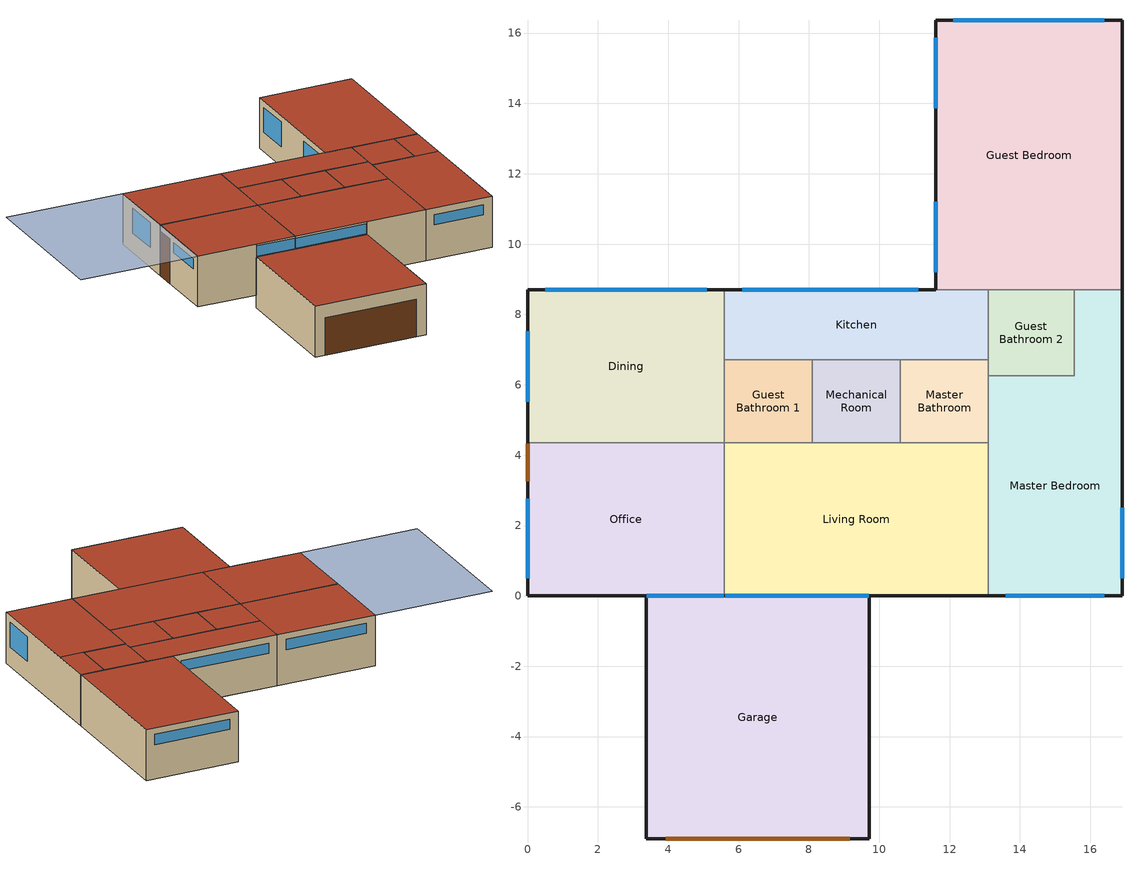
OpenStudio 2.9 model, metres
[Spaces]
Office
 floor outside: 5.6,4.35 5.6,0 0,0 0,4.35 z0.71
 wall outside: 0,4.35 0,0 3.37,0 z0.71:3.58; 3.37,0 5.6,0 z2.87:3.58
 wall to Living Room (Air Wall): 5.6,0 5.6,4.35 z0.71:3.58
 wall to Garage: 3.37,0 5.6,0 z0.71:2.87
 wall to Dining (Air Wall): 5.6,4.35 0,4.35 z0.71:3.58
 window: 3.4,0 5.57,0 z2.9:3.48; 0,2.76 0,0.5 z2.65:3.23
 door: 0,4.32 0,3.26 z0.71:3.23
 roof outside: 5.6,0 5.6,4.35 0,4.35 0,0 z3.58
Living Room
 floor outside: 13.1,4.35 13.1,0 5.6,0 5.6,4.35 z0.71
 wall outside: 5.6,0 9.72,0 z2.87:3.58; 9.72,0 13.1,0 z0.71:3.58
 wall to Master Bathroom: 13.1,4.35 10.6,4.35 z0.71:3.58
 wall to Master Bedroom (Air Wall): 13.1,0 13.1,4.35 z0.71:3.58
 wall to Guest Bathroom 1: 8.1,4.35 5.6,4.35 z0.71:3.58
 wall to Mechanical Room: 10.6,4.35 8.1,4.35 z0.71:3.58
 wall to Garage: 5.6,0 9.72,0 z0.71:2.87
 window: 5.63,0 9.69,0 z2.9:3.48
 roof outside: 13.1,0 13.1,4.35 5.6,4.35 5.6,0 z3.58
Master Bedroom
 floor outside: 16.9,6.26 16.9,0 13.1,0 13.1,6.26 z0.71; 16.9,8.7 16.9,6.26 15.54,6.26 15.54,8.7 z0.71
 wall outside: 13.1,0 16.9,0 16.9,8.7 z0.71:3.58
 wall to Guest Bedroom (Air Wall): 16.9,8.7 15.54,8.7 z0.71:3.58
 wall to Master Bathroom: 13.1,6.26 13.1,4.35 z0.71:3.58
 wall to Guest Bathroom 2: 15.54,8.7 15.54,6.26 13.1,6.26 z0.71:3.58
 window: 16.9,0.5 16.9,2.5 z1.81:3.21; 13.6,0 16.4,0 z2.64:3.21
 roof outside: 16.9,6.26 16.9,8.7 15.54,8.7 15.54,6.26 z3.58; 16.9,0 16.9,6.26 13.1,6.26 13.1,0 z3.58
Dining
 floor outside: 5.6,8.7 5.6,4.35 0,4.35 0,8.7 z0.71
 wall outside: 5.6,8.7 0,8.7 0,4.35 z0.71:3.58
 wall to Kitchen (Air Wall): 5.6,6.71 5.6,8.7 z0.71:3.58
 wall to Guest Bathroom 1: 5.6,4.35 5.6,6.71 z0.71:3.58
 window: 5.1,8.7 0.5,8.7 z2.64:3.22; 0,7.52 0,5.52 z1.83:3.23
 roof outside: 5.6,4.35 5.6,8.7 0,8.7 0,4.35 z3.58
Guest Bathroom 1
 floor outside: 8.1,6.71 8.1,4.35 5.6,4.35 5.6,6.71 z0.71
 wall to Kitchen: 8.1,6.71 5.6,6.71 z0.71:3.58
 wall to Mechanical Room: 8.1,4.35 8.1,6.71 z0.71:3.58
 roof outside: 8.1,4.35 8.1,6.71 5.6,6.71 5.6,4.35 z3.58
Mechanical Room
 floor outside: 10.6,6.71 10.6,4.35 8.1,4.35 8.1,6.71 z0.71
 wall to Kitchen: 10.6,6.71 8.1,6.71 z0.71:3.58
 wall to Master Bathroom: 10.6,4.35 10.6,6.71 z0.71:3.58
 roof outside: 10.6,4.35 10.6,6.71 8.1,6.71 8.1,4.35 z3.58
Master Bathroom
 floor outside: 13.1,6.71 13.1,4.35 10.6,4.35 10.6,6.71 z0.71
 wall to Kitchen: 13.1,6.71 10.6,6.71 z0.71:3.58
 wall to Guest Bathroom 2: 13.1,6.26 13.1,6.71 z0.71:3.58
 roof outside: 13.1,4.35 13.1,6.71 10.6,6.71 10.6,4.35 z3.58
Guest Bathroom 2
 floor outside: 15.54,8.7 15.54,6.26 13.1,6.26 13.1,8.7 z0.71
 wall to Kitchen: 13.1,8.7 13.1,6.71 z0.71:3.58
 wall to Guest Bedroom: 15.54,8.7 13.1,8.7 z0.71:3.58
 roof outside: 15.54,6.26 15.54,8.7 13.1,8.7 13.1,6.26 z3.58
Kitchen
 floor outside: 13.1,8.7 13.1,6.71 5.6,6.71 5.6,8.7 z0.71
 wall outside: 11.61,8.7 5.6,8.7 z0.71:3.58
 wall to Guest Bedroom (Air Wall): 13.1,8.7 11.61,8.7 z0.71:3.58
 window: 11.11,8.7 6.1,8.7 z2.64:3.22
 roof outside: 13.1,6.71 13.1,8.7 5.6,8.7 5.6,6.71 z3.58
Guest Bedroom
 floor outside: 16.9,16.36 16.9,8.7 11.61,8.7 11.61,16.36 z0.71
 wall outside: 16.9,8.7 16.9,16.36 11.61,16.36 11.61,8.7 z0.71:3.58
 window: 16.4,16.36 12.11,16.36 z2.65:3.22; 11.61,15.86 11.61,13.86 / 11.61,11.2 11.61,9.2 z1.82:3.22
 roof outside: 16.9,8.7 16.9,16.36 11.61,16.36 11.61,8.7 z3.58
Garage
 floor outside: 9.72,0 9.72,-6.9 3.37,-6.9 3.37,0 z0
 wall outside: 9.72,0 3.37,0 z0:0.71; 3.37,0 3.37,-6.9 9.72,-6.9 9.72,0 z0:2.87
 door: 3.93,-6.9 9.16,-6.9 z0:2.13
 roof outside: 9.72,-6.9 9.72,0 3.37,0 3.37,-6.9 z2.87
shading: 0,0 0,8.7 -6.71,8.7 -6.71,0 z3.58
[ClimateZones]
Climate Zone Institution Name 1=ASHRAE; Climate Zone Document Name 1=ANSI/ASHRAE Standard 169; Climate Zone Document Year 1=2006; Climate Zone Value 1=5A; Climate Zone Institution Name 2=CEC; Climate Zone Document Name 2=California Climate Zone Descriptions; Climate Zone Document Year 2=1995
[Building]
Building 1: Default Construction Set=Construction Set - PHIUS Climate Zone 5A
[Site]
Chicago Midway Ap: Latitude {deg}=41.78; Longitude {deg}=-87.75; Time Zone {hr}=-6; Elevation {m}=186
[SizingPeriod:DesignDay] Barometric Pressure {Pa}=99110; Sky Clearness=0; Rain Indicator=0; Snow Indicator=0; Day of Month=21; Daylight Saving Time Indicator=0; Dry-Bulb Temperature Range Modifier Type=DefaultMultipliers
Name | Maximum Dry-Bulb Temperature {C} | Daily Dry-Bulb Temperature Range {deltaC} | Humidity Indicating Conditions at Maximum Dry-Bulb | Wind Speed {m/s} | Wind Direction {deg} | Month | Day Type | Humidity Indicating Type | Solar Model Indicator | ASHRAE Taub | ASHRAE Taud
Chicago Midway Ap Ann Clg .4% Condns Enth=>MDB | 31.7 | 8.8 | 79600 | 5.6 | 220 | 7 | SummerDesignDay | Enthalpy | ASHRAETau | 0.457 | 2.043
Chicago Midway Ap Ann Clg .4% Condns DP=>MDB | 29 | 8.8 | 23.9 | 5.6 | 220 | 7 | SummerDesignDay | Dewpoint | ASHRAETau | 0.457 | 2.043
Chicago Midway Ap Ann Clg .4% Condns WB=>MDB | 31.3 | 8.8 | 25.6 | 5.6 | 220 | 7 | SummerDesignDay | Wetbulb | ASHRAETau | 0.457 | 2.043
Chicago Midway Ap Ann Clg .4% Condns DB=>MWB | 33.4 | 8.8 | 23.8 | 5.6 | 220 | 7 | SummerDesignDay | Wetbulb | ASHRAETau | 0.457 | 2.043
Chicago Midway Ap Ann Htg Wind 99.6% Condns WS=>MCDB | -3.6 | 0 | -3.6 | 12.3 | 300 | 1 | WinterDesignDay | Wetbulb | ASHRAEClearSky
Chicago Midway Ap Ann Hum_n 99.6% Condns DP=>MCDB | -18 | 0 | -24.5 | 5.3 | 300 | 1 | WinterDesignDay | Dewpoint | ASHRAEClearSky
Chicago Midway Ap Ann Htg 99.6% Condns DB | -18.7 | 0 | -18.7 | 5.3 | 300 | 1 | WinterDesignDay | Wetbulb | ASHRAEClearSky
[DefaultConstructionSet]
Construction Set - PHIUS Climate Zone 5A: Default Exterior Surface Constructions=Default Surface Constructions 1; Default Interior Surface Constructions=Default Surface Constructions 2; Default Ground Contact Surface Constructions=Default Surface Constructions 3; Default Exterior SubSurface Constructions=Default Sub Surface Constructions 1; Default Interior SubSurface Constructions=Default Sub Surface Constructions 2; Interior Partition Construction=Interior Partition
[DefaultSurfaceConstructions]
Name | Floor Construction | Wall Construction | Roof Ceiling Construction
Default Surface Constructions 1 | Exterior Floor - PHIUS2018 Climate Zone 5A | Exterior Wall - PHIUS2018 ClimateZone 5A | Exterior Roof - PHIUS2018 Climate Zone 5A
Default Surface Constructions 2 | Interior Floor | Interior Wall | Interior Ceiling
Default Surface Constructions 3 | Exterior Floor - PHIUS2018 Climate Zone 5A | Exterior Floor - PHIUS2018 Climate Zone 5A | Exterior Floor - PHIUS2018 Climate Zone 5A
[Construction]
Interior Floor: F16 Acoustic tile, F05 Ceiling air space resistance, M11 100mm lightweight concrete
Interior Wall: G01a 19mm gypsum board, F04 Wall air space resistance, G01a 19mm gypsum board
Interior Ceiling: M11 100mm lightweight concrete, F05 Ceiling air space resistance, F16 Acoustic tile
Exterior Door: F08 Metal surface, I01 25mm insulation board
Interior Window: Clear 3mm
Interior Door; Interior Partition: G05 25mm wood
Air Wall: G01a 19mm gypsum board
Trp LoE (e2=e5=.1) Clr 3mm/13mm Arg - PHIUS2018 Climate Zone 5A: LoE CLEAR 3MM, ARGON 13MM, CLEAR 3MM 1, ARGON 13MM, LoE CLEAR 3MM Rev
Exterior Wall - PHIUS2018 ClimateZone 5A: MAT-SHEATH, Wall Insulation [13], Wall Insulation [13], 1/2IN Gypsum
Exterior Floor - PHIUS2018 Climate Zone 5A: MAT-CC05 4 HW CONCRETE, Wall Insulation [39], Wall Insulation [39], CP02 CARPET PAD
Exterior Roof - PHIUS2018 Climate Zone 5A: Roof Membrane, Roof Insulation [25], Roof Insulation [25], Metal Decking
[Material] Thermal Absorptance=0.9
Name | Roughness | Thickness {m} | Conductivity {W/m-K} | Density {kg/m3} | Specific Heat {J/kg-K} | Solar Absorptance | Visible Absorptance
MAT-CC05 4 HW CONCRETE | Rough | 0.1016 | 1.311 | 2240 | 836.8 | 0.85 | 0.85
Wall Insulation [39] | MediumRough | 0.1184 | 0.045 | 265 | 836.8 | 0.7 | 0.7
1/2IN Gypsum | Smooth | 0.0127 | 0.16 | 784.9 | 830 | 0.4 | 0.4
Roof Membrane | VeryRough | 0.0095 | 0.16 | 1121.29 | 1460 | 0.7 | 0.7
Metal Decking | MediumSmooth | 0.0015 | 45.006 | 7680 | 418.4 | 0.6 | 0.6
F16 Acoustic tile | MediumSmooth | 0.0191 | 0.06 | 368 | 590 | 0.3 | 0.3
M11 100mm lightweight concrete | MediumRough | 0.1016 | 0.53 | 1280 | 840 | 0.5 | 0.5
G01a 19mm gypsum board | MediumSmooth | 0.019 | 0.16 | 800 | 1090 | 0.4 | 0.4
F08 Metal surface | Smooth | 0.0008 | 45.28 | 7824 | 500 | 0.7 | 0.7
I01 25mm insulation board | MediumRough | 0.0254 | 0.03 | 43 | 1210 | 0.6 | 0.6
G05 25mm wood | MediumSmooth | 0.0254 | 0.15 | 608 | 1630 | 0.5 | 0.5
Wall Insulation [13] | MediumRough | 0.140713 | 0.045 | 265 | 836.8 | 0.7 | 0.7
Roof Insulation [25] | MediumRough | 0.263 | 0.049 | 265 | 836.8 | 0.7 | 0.7
[Material:NoMass] Roughness=Smooth; Thermal Resistance {m2-K/W}=0.1; Thermal Absorptance=0.9
Name | Solar Absorptance | Visible Absorptance
CP02 CARPET PAD | 0.8 | 0.8
MAT-SHEATH | 0.7 | 0.7
[Material:AirGap]
Name | Thermal Resistance {m2-K/W}
F05 Ceiling air space resistance | 0.18
F04 Wall air space resistance | 0.15
[DefaultSubSurfaceConstructions]
Name | Fixed Window Construction | Operable Window Construction | Door Construction | Tubular Daylight Dome Construction | Tubular Daylight Diffuser Construction
Default Sub Surface Constructions 1 | Trp LoE (e2=e5=.1) Clr 3mm/13mm Arg - PHIUS2018 Climate Zone 5A | Trp LoE (e2=e5=.1) Clr 3mm/13mm Arg - PHIUS2018 Climate Zone 5A | Exterior Door | Interior Window | Interior Window
Default Sub Surface Constructions 2 | Interior Window | Interior Window | Interior Door
[WindowMaterial:Glazing] Optical Data Type=SpectralAverage; Thickness {m}=0.003; Infrared Transmittance at Normal Incidence=0; Conductivity {W/m-K}=0.9
Name | Solar Transmittance at Normal Incidence | Front Side Solar Reflectance at Normal Incidence | Back Side Solar Reflectance at Normal Incidence | Visible Transmittance at Normal Incidence | Front Side Visible Reflectance at Normal Incidence | Back Side Visible Reflectance at Normal Incidence | Front Side Infrared Hemispherical Emissivity | Back Side Infrared Hemispherical Emissivity | Dirt Correction Factor for Solar and Visible Transmittance | Solar Diffusing
Clear 3mm | 0.837 | 0.075 | 0 | 0.898 | 0.081 | 0 | 0.84 | 0.84 | 1 | No
LoE CLEAR 3MM Rev | 0.63 | 0.22 | 0.19 | 0.85 | 0.079 | 0.056 | 0.1 | 0.84
CLEAR 3MM 1 | 0.837 | 0.075 | 0.075 | 0.898 | 0.081 | 0.081 | 0.84 | 0.84
LoE CLEAR 3MM | 0.63 | 0.19 | 0.22 | 0.85 | 0.056 | 0.079 | 0.84 | 0.1
[WindowMaterial:Gas]
ARGON 13MM: Gas Type=Argon; Thickness {m}=0.0127
[BuildingStory]
Building Story 1: Nominal Z Coordinate {m}=0; Nominal Floor to Floor Height {m}=2.87
[Space] Building Story=Building Story 1
Name | Space Type | Thermal Zone
Office | Space Type - Office | Thermal Zone: Office
Living Room | Space Type - Living Room | Thermal Zone: Living Room
Master Bedroom | Space Type - Bedroom | Thermal Zone: Master Bedroom
Dining | Space Type - Dining | Thermal Zone: Dining
Guest Bathroom 1 | Space Type - Bathroom | Thermal Zone: Guest Bathroom 1
Mechanical Room | Space Type - Mechanical Room | Thermal Zone: Mechanical Room
Master Bathroom | Space Type - Bathroom | Thermal Zone: Master Bathroom
Guest Bathroom 2 | Space Type - Bathroom | Thermal Zone: Guest Bathroom 2
Kitchen | Space Type - Kitchen | Thermal Zone: Kitchen
Guest Bedroom | Space Type - Bedroom | Thermal Zone: Guest Bedroom
Garage | Space Type - Garage | Thermal Zone: Garage
[DefaultScheduleSet] People Activity Level Schedule=Activity Schedule - Occupant; Infiltration Schedule=Infiltration Schedule
Name | Number of People Schedule | Lighting Schedule | Electric Equipment Schedule
Schedule Set - Bedroom | Occupancy Schedule - Bedroom | Lighting Schedule - Bedroom | Electric Equipment Schedule - Bedroom
Schedule Set - Bahtroom | Occupancy Schedule - Bathroom | Lighting Schedule - Bathroom | Electric Equipment Schedule - Bathroom
Schedule Set - Office | Occupancy Schedule - Office | Lighting Schedule - Office | Electric Equipment Schedule - Office
Schedule Set - Living Room | Occupancy Schedule - Living Room | Lighting Schedule - Living Room | Electric Equipment Schedule - Living Room
Schedule Set - Kitchen | Occupancy Schedule - Kitchen | Lighting Schedule - Kitchen | Electric Equipment Schedule - Kitchen
Schedule Set - Dining | Occupancy Schedule - Dining | Lighting Schedule - Dining | Electric Equipment Schedule - Dining
Schedule Set - Mechanical Room | Occupancy Schedule - Mechanical Room | Lighting Schedule - Mechanical Room | Electric Equipment Schedule - Mechanical Room
Schedule Set - Garage | Occupancy Schedule - Garage | Lighting Schedule - Garage | Electric Equipment Schedule - Garage
[Lights:Definition] Design Level Calculation Method=Watts/Area
Name | Watts per Space Floor Area {W/m2}
Lights Definition - Living Room; Lights Definition - Kitchen; Lights Definition - Dining | 5.8
Lights Definition - Bedroom; Lights Definition - Bathroom | 8.1
Lights Definition - Office | 8.4
Lights Definition - Mechanical Room | 4.2
Lights Definition - Garage | 1.2
[People:Definition] Number of People Calculation Method=People; Fraction Radiant=0.3
Name | Number of People {people}
People Definition - Multi Occupancy Space | 3
People Definition - Single Occupancy Space | 1
[ElectricEquipment:Definition] Design Level Calculation Method=Watts/Area
Name | Watts per Space Floor Area {W/m2}
189.1-2009 - MidriseApartment - Apartment - CZ4-8 Electric Equipment Definition | 3.87501
189.1-2009 - MidriseApartment - Office - CZ4-8 Electric Equipment Definition | 9.3646
189.1-2009 - Office - BreakRoom - CZ4-8 Electric Equipment Definition 1 | 48.007
189.1-2009 - Office - Corridor - CZ4-8 Electric Equipment Definition | 1.72223
189.1-2009 - Office - Elec/MechRoom - CZ4-8 Electric Equipment Definition 1 | 2.90626
189.1-2009 - Office - Restroom - CZ4-8 Electric Equipment Definition | 0.753474
[ThermostatSetpoint:DualSetpoint]
Name | Heating Setpoint Temperature Schedule | Cooling Setpoint Temperature Schedule
Thermal Zone 3 Thermostat; Thermal Zone 8 Thermostat; Thermal Zone 9 Thermostat; Thermal Zone 5 Thermostat; Thermal Zone 10 Thermostat; Thermal Zone 7 Thermostat; Thermal Zone 1 Thermostat; Thermal Zone 4 Thermostat | MidriseApartment Apartment HtgSetp | MidriseApartment Apartment ClgSetp
Thermal Zone 6 Thermostat
Thermal Zone 11 Thermostat | MidriseApartment Office HtgSetp | MidriseApartment Office ClgSetp
[DesignSpecification:OutdoorAir]
189.1-2009 - MidriseApartment - Office - CZ4-8 Ventilation: Outdoor Air Method=Sum; Outdoor Air Flow per Person {m3/s-person}=0.00943895
[SpaceType] Design Specification Outdoor Air Object=189.1-2009 - MidriseApartment - Office - CZ4-8 Ventilation; Standards Building Type=MidriseApartment; Standards Space Type=Office
Name | Default Schedule Set
Space Type - Office | Schedule Set - Office
Space Type - Bedroom | Schedule Set - Bedroom
Space Type - Living Room | Schedule Set - Living Room
Space Type - Kitchen | Schedule Set - Kitchen
Space Type - Dining | Schedule Set - Dining
Space Type - Bathroom | Schedule Set - Bahtroom
Space Type - Mechanical Room | Schedule Set - Mechanical Room
Space Type - Garage | Schedule Set - Garage
[SpaceInfiltration:DesignFlowRate] Design Flow Rate Calculation Method=Flow/Area; Design Flow Rate {m3/s}=0; Flow per Space Floor Area {m3/s-m2}=0.000305; Flow per Exterior Surface Area {m3/s-m2}=0
Name | Space or SpaceType
189.1-2009 - MidriseApartment - Office - CZ4-8 Infiltration | Space Type - Office
189.1-2009 - MidriseApartment - Office - CZ4-8 Infiltration 2 | Space Type - Bedroom
189.1-2009 - MidriseApartment - Office - CZ4-8 Infiltration 3 | Space Type - Living Room
189.1-2009 - MidriseApartment - Office - CZ4-8 Infiltration 4 | Space Type - Kitchen
189.1-2009 - MidriseApartment - Office - CZ4-8 Infiltration 5 | Space Type - Dining
189.1-2009 - MidriseApartment - Office - CZ4-8 Infiltration 6 | Space Type - Bathroom
189.1-2009 - MidriseApartment - Office - CZ4-8 Infiltration 7 | Space Type - Mechanical Room
189.1-2009 - MidriseApartment - Office - CZ4-8 Infiltration 8 | Space Type - Garage
[ThermalZone]
Name | Thermostat | Use Ideal Air Loads
Thermal Zone: Guest Bedroom | Thermal Zone 1 Thermostat | Yes
Thermal Zone: Guest Bathroom 2 | Thermal Zone 3 Thermostat | Yes
Thermal Zone: Master Bathroom | Thermal Zone 4 Thermostat | Yes
Thermal Zone: Kitchen | Thermal Zone 5 Thermostat | Yes
Thermal Zone: Mechanical Room | Thermal Zone 6 Thermostat | No
Thermal Zone: Living Room | Thermal Zone 7 Thermostat | Yes
Thermal Zone: Dining | Thermal Zone 8 Thermostat | Yes
Thermal Zone: Master Bedroom | Thermal Zone 9 Thermostat | Yes
Thermal Zone: Guest Bathroom 1 | Thermal Zone 10 Thermostat | Yes
Thermal Zone: Office | Thermal Zone 11 Thermostat | Yes
Thermal Zone: Garage |  | No
[Sizing:Zone] Zone Cooling Design Supply Air Temperature Input Method=SupplyAirTemperature; Zone Cooling Design Supply Air Temperature {C}=14; Zone Cooling Design Supply Air Temperature Difference {deltaC}=11.11; Zone Heating Design Supply Air Temperature Input Method=SupplyAirTemperature; Zone Heating Design Supply Air Temperature {C}=40; Zone Heating Design Supply Air Temperature Difference {deltaC}=11.11; Zone Cooling Design Supply Air Humidity Ratio {kg-H2O/kg-air}=0.0085; Zone Heating Design Supply Air Humidity Ratio {kg-H2O/kg-air}=0.008; Cooling Design Air Flow Method=DesignDay; Heating Design Air Flow Method=DesignDay; Account for Dedicated Outdoor Air System=No; Dedicated Outdoor Air System Control Strategy=NeutralSupplyAir; Dedicated Outdoor Air Low Setpoint Temperature for Design {C}=autosize; Dedicated Outdoor Air High Setpoint Temperature for Design {C}=autosize
Thermal Zone: Guest Bedroom; ; Thermal Zone: Guest Bathroom 2; Thermal Zone: Master Bathroom; Thermal Zone: Kitchen; Thermal Zone: Mechanical Room; Thermal Zone: Living Room; Thermal Zone: Dining; Thermal Zone: Master Bedroom; Thermal Zone: Guest Bathroom 1; Thermal Zone: Office; Thermal Zone: Garage
[People] Multiplier=1
Name | People Definition | Space or SpaceType
People 1 | People Definition - Single Occupancy Space | Space Type - Bathroom
People 2 | People Definition - Single Occupancy Space | Space Type - Bedroom
People 3 | People Definition - Multi Occupancy Space | Space Type - Dining
People 4 | People Definition - Single Occupancy Space | Space Type - Kitchen
People 5 | People Definition - Multi Occupancy Space | Space Type - Living Room
People 6 | People Definition - Single Occupancy Space | Space Type - Office
People 7 | People Definition - Single Occupancy Space | Space Type - Garage
People 8 | People Definition - Single Occupancy Space | Space Type - Mechanical Room
[Lights] Fraction Replaceable=1
Name | Lights Definition | Space or SpaceType
Lights 1 | Lights Definition - Bathroom | Space Type - Bathroom
Lights 2 | Lights Definition - Bedroom | Space Type - Bedroom
Lights 3 | Lights Definition - Dining | Space Type - Dining
Lights 4 | Lights Definition - Garage | Space Type - Garage
Lights 5 | Lights Definition - Kitchen | Space Type - Kitchen
Lights 6 | Lights Definition - Living Room | Space Type - Living Room
Lights 7 | Lights Definition - Mechanical Room | Space Type - Mechanical Room
Lights 8 | Lights Definition - Office | Space Type - Office
[ElectricEquipment]
Name | Electric Equipment Definition | Space or SpaceType
Electric Equipment 1 | 189.1-2009 - Office - BreakRoom - CZ4-8 Electric Equipment Definition 1 | Space Type - Kitchen
Electric Equipment 2 | 189.1-2009 - Office - Corridor - CZ4-8 Electric Equipment Definition | Space Type - Garage
Electric Equipment 3 | 189.1-2009 - Office - Elec/MechRoom - CZ4-8 Electric Equipment Definition 1 | Space Type - Mechanical Room
Electric Equipment 4 | 189.1-2009 - Office - Restroom - CZ4-8 Electric Equipment Definition | Space Type - Bathroom
Electric Equipment 5 | 189.1-2009 - MidriseApartment - Apartment - CZ4-8 Electric Equipment Definition | Space Type - Bedroom
Electric Equipment 6 | 189.1-2009 - MidriseApartment - Apartment - CZ4-8 Electric Equipment Definition | Space Type - Dining
Electric Equipment 7 | 189.1-2009 - MidriseApartment - Apartment - CZ4-8 Electric Equipment Definition | Space Type - Living Room
Electric Equipment 8 | 189.1-2009 - MidriseApartment - Office - CZ4-8 Electric Equipment Definition | Space Type - Office
[Schedule:Ruleset]
Name | Default Day Schedule | Summer Design Day Schedule | Winter Design Day Schedule
MidriseApartment Apartment HtgSetp | MidriseApartment Apartment HtgSetp Default Schedule | Schedule Day 5 | Schedule Day 4
MidriseApartment Apartment ClgSetp | MidriseApartment Apartment ClgSetp Default Schedule | Schedule Day 3 | Schedule Day 2
MidriseApartment Office HtgSetp | MidriseApartment Office HtgSetp Default Schedule | MidriseApartment Office HtgSetp Summer Design Day | MidriseApartment Office HtgSetp Winter Design Day
MidriseApartment Office ClgSetp | MidriseApartment Office ClgSetp Default Schedule | MidriseApartment Office ClgSetp Summer Design Day | MidriseApartment Office ClgSetp Winter Design Day
Occupancy Schedule - Bedroom | Schedule Day 9
Occupancy Schedule - Office | Schedule Day 12
Occupancy Schedule - Bathroom | Schedule Day 15
Occupancy Schedule - Living Room | Schedule Day 16
Occupancy Schedule - Kitchen | Schedule Day 19
Electric Equipment Schedule - Bathroom | Schedule Day 20
Electric Equipment Schedule - Bedroom | Schedule Day 21
Electric Equipment Schedule - Kitchen | Schedule Day 22
Electric Equipment Schedule - Living Room | Schedule Day 23
Electric Equipment Schedule - Office | Schedule Day 25
Lighting Schedule - Bathroom | Schedule Day 27
Lighting Schedule - Bedroom | Schedule Day 28
Lighting Schedule - Kitchen | Schedule Day 29
Lighting Schedule - Living Room | Schedule Day 30
Lighting Schedule - Office | Schedule Day 32
Activity Schedule - Occupant | MidriseApartment Activity Default Schedule 1 | MidriseApartment Activity Summer Design Day 1 | MidriseApartment Activity Winter Design Day 1
Infiltration Schedule | MidriseApartment Infil Default Schedule 1 | MidriseApartment Infil Summer Design Day 1 | MidriseApartment Infil Winter Design Day 1
Electric Equipment Schedule - Dining | Schedule Day 34
Lighting Schedule - Dining | Schedule Day 36
Occupancy Schedule - Dining | Schedule Day 37
Occupancy Schedule - Mechanical Room | Schedule Day 38
Occupancy Schedule - Garage | Schedule Day 39
Electric Equipment Schedule - Mechanical Room | Schedule Day 40
Electric Equipment Schedule - Garage | Schedule Day 41
Lighting Schedule - Mechanical Room | Schedule Day 42
Lighting Schedule - Garage | Schedule Day 43
[Schedule:Day]
MidriseApartment Apartment HtgSetp Default Schedule; Schedule Day 5; Schedule Day 4: 24, 0, 21.1
MidriseApartment Apartment ClgSetp Default Schedule; Schedule Day 3; Schedule Day 2: 24, 0, 23.9
MidriseApartment Office HtgSetp Default Schedule; MidriseApartment Office HtgSetp Winter Design Day: 7, 0, 15.6, 8, 0, 18.3, 17, 0, 21.1, 18, 0, 18.3, 24, 0, 15.6
MidriseApartment Office HtgSetp Summer Design Day: 24, 0, 15.6
MidriseApartment Office ClgSetp Default Schedule; MidriseApartment Office ClgSetp Summer Design Day: 7, 0, 29.4, 8, 0, 26.7, 17, 0, 23.9, 18, 0, 26.7, 24, 0, 29.4
MidriseApartment Office ClgSetp Winter Design Day: 24, 0, 29.4
Schedule Day 9: 6, 0, 1, 7, 0, 0.75, 8, 0, 0.5, 20, 0, 0.00327511, 21, 0, 0.5, 22, 0, 0.75, 24, 0, 1
Schedule Day 12: 8, 0, 0, 12, 0, 1, 13, 0, 0.21953, 18, 0, 1, 24, 0, 0
Schedule Day 14; Schedule Day 26; Schedule Day 33; Schedule Day 41: 24, 0, 0
Schedule Day 15: 6, 0, 0, 7, 0, 0.25, 21, 0, 0.00671196, 22, 0, 0.25, 24, 0, 0
Schedule Day 16: 7, 0, 2.31481e-05, 8, 0, 0.1, 12, 0, 0, 13, 0, 0.1, 18, 0, 0, 19, 0, 0.25, 20, 0, 0.75, 21, 0, 0.5, 24, 0, 0
Schedule Day 18: 7, 0, 0, 8, 0, 0.1, 12, 0, 1, 13, 0, 0.1, 18, 0, 1, 19, 0, 0.1, 20, 0, 1, 21, 0, 0.5, 24, 0, 0
Schedule Day 19: 7, 0, 2.31481e-05, 8, 0, 0.25, 12, 0, 0, 13, 0, 0.25, 18, 0, 0, 19, 0, 0.25, 24, 0, 0
Schedule Day 20; Schedule Day 27: 6, 0, 0, 7, 0, 0.75, 21, 0, 0.00671196, 22, 0, 0.75, 24, 0, 0
Schedule Day 21: 6, 0, 0.75, 7, 0, 0.5, 8, 0, 0.25, 20, 0, 0.00327511, 21, 0, 0.25, 22, 0, 0.5, 24, 0, 0.75
Schedule Day 22; Schedule Day 29; Schedule Day 34; Schedule Day 36: 7, 0, 2.31481e-05, 8, 0, 0.75, 12, 0, 0, 13, 0, 0.75, 18, 0, 0, 19, 0, 0.75, 24, 0, 0
Schedule Day 23: 7, 0, 2.31481e-05, 8, 0, 0.75, 12, 0, 0, 13, 0, 0.75, 18, 0, 0, 21, 0, 0.75, 24, 0, 0
Schedule Day 24; Schedule Day 31: 7, 0, 0, 21, 0, 0.75, 24, 0, 0
Schedule Day 25: 8, 0, 0, 12, 0, 0.75, 13, 0, 0.21953, 18, 0, 0.75, 24, 0, 0
Schedule Day 28: 6, 0, 0.1, 8, 0, 0.75, 20, 0, 0.00327511, 22, 0, 0.75, 24, 0, 0.1
Schedule Day 30: 7, 0, 2.31481e-05, 8, 0, 0.75, 12, 0, 0.1, 13, 0, 0.75, 18, 0, 0.1, 21, 0, 0.75, 24, 0, 0
Schedule Day 32: 8, 0, 0, 12, 0, 1, 13, 0, 0.75, 18, 0, 1, 24, 0, 0
MidriseApartment Activity Default Schedule 1; MidriseApartment Activity Summer Design Day 1; MidriseApartment Activity Winter Design Day 1: 24, 0, 120
MidriseApartment Infil Default Schedule 1; MidriseApartment Infil Summer Design Day 1; MidriseApartment Infil Winter Design Day 1: 24, 0, 1
Schedule Day 35: 7, 0, 0, 8, 0, 0.75, 12, 0, 0, 13, 0, 0.75, 18, 0, 0, 19, 0, 0.75, 24, 0, 0
Schedule Day 37: 7, 0, 2.31481e-05, 8, 0, 0.15, 12, 0, 0, 13, 0, 0.15, 18, 0, 0, 19, 0, 0.5, 24, 0, 0
Schedule Day 38; Schedule Day 39: 24, 0, 2.31481e-05
Schedule Day 40: 24, 0, 0.75
Schedule Day 42: 24, 0, 0.05
Schedule Day 43: 8, 0, 0, 9, 0, 0.75, 12, 0, 0, 13, 0, 0.5, 18, 0, 0, 19, 0, 0.75, 24, 0, 0
[Schedule:Rule] Rule Order=0; Apply Sunday=Yes; Apply Saturday=Yes
Name | Schedule Ruleset | Day Schedule
Weekend Schedule | Occupancy Schedule - Office | Schedule Day 14
Weekend Schedule 1 | Occupancy Schedule - Living Room | Schedule Day 18
Weekend Schedule 2 | Electric Equipment Schedule - Living Room | Schedule Day 24
Weekend Schedule 3 | Electric Equipment Schedule - Office | Schedule Day 26
Weekend Schedule 4 | Lighting Schedule - Living Room | Schedule Day 31
Weekend Schedule 5 | Lighting Schedule - Office | Schedule Day 33
Weekend Schedule 6 | Electric Equipment Schedule - Dining | Schedule Day 35
